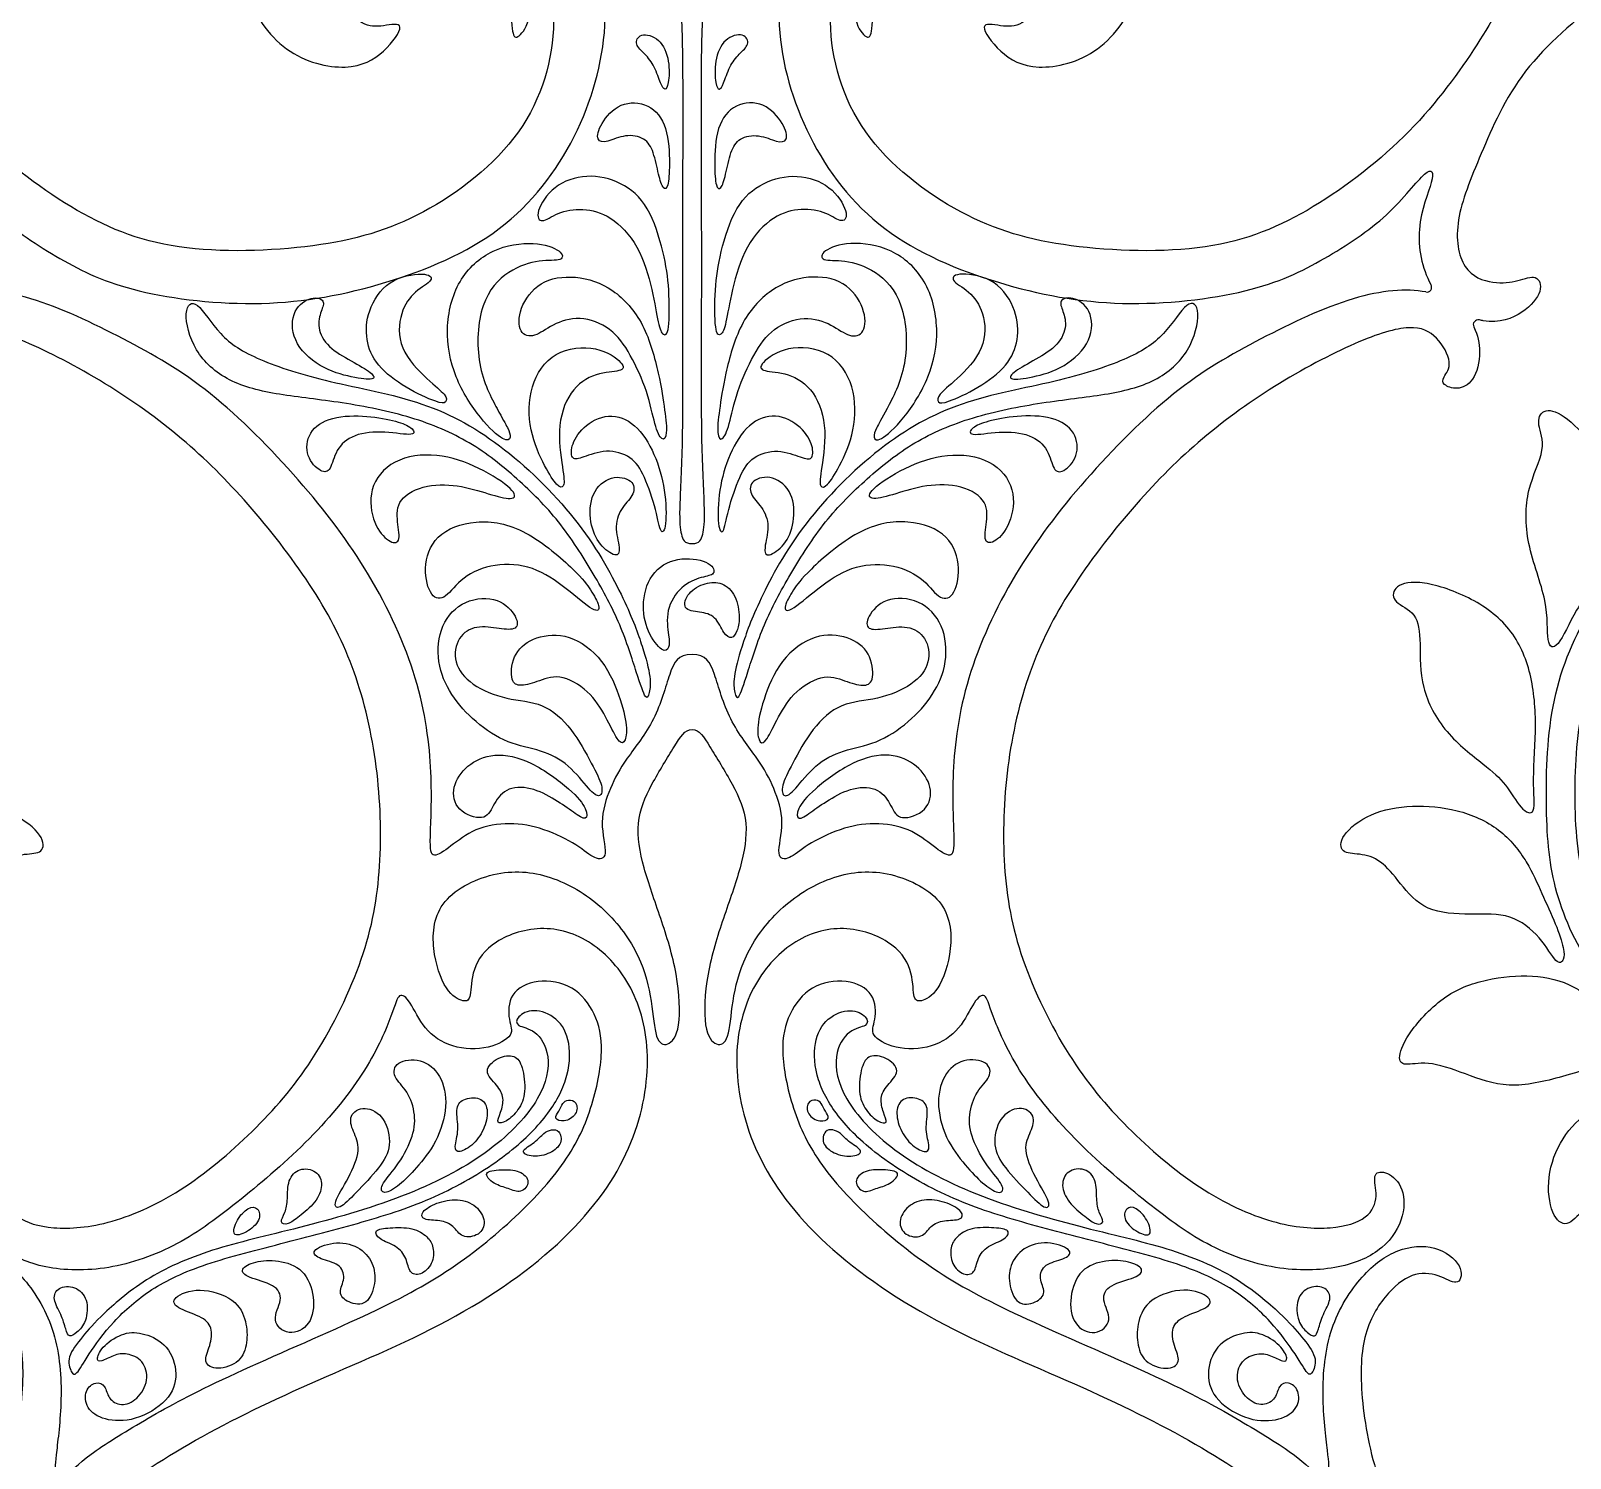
# Model space of a CAD drawing. Header units: millimetres. Extents: x 0 to 462, y -16 to 227.
# Drawn here: x 88.6 to 146.3, y 146.2 to 199.8 of the extents above; entities that cross this region are included whole.
import ezdxf

# ---------------------------------------------------------------- set-up
doc = ezdxf.new("R2010")
doc.units = ezdxf.units.MM
doc.header["$MEASUREMENT"] = 0
doc.layers.add('Layer 03', color=5, linetype='Continuous')

msp = doc.modelspace()

# ---------------------------------------------------------------- linework, layer by layer
at = {"layer": 'Layer 03'}
for centre, start, end in [((140.957, 190.147), 259.0032, 29.57259), ((142.895, 188.732), 77.15658, 206.28276)]:
    msp.add_arc(centre, 0.187, start, end, dxfattribs=at)
for points, knots in [([(85.638, 190.239), (85.989, 190.856), (86.274, 192.533), (85.442, 194.298), (85.672, 194.803), (87.136, 192.808), (89.637, 191.157), (92.201, 189.895), (97.303, 189.294), (101.884, 190.151), (106.439, 192.059), (109.211, 195.697), (110.423, 199.97), (109.73, 204.223), (107.389, 207.135), (104.3, 208.819), (100.589, 208.562), (97.392, 206.592), (96.407, 203.736), (96.378, 201.232), (98, 198.785), (100.561, 198.188), (101.87, 198.928), (102.705, 200.151), (101.766, 199.923), (101.002, 199.923), (100.177, 200.805), (100.433, 202.57), (101.656, 203.708), (103.677, 204.021), (105.64, 203.053), (106.55, 201.175), (106.607, 199.639), (106.778, 199.411), (107.319, 200.037), (107.376, 201.631), (106.579, 203.48), (105.156, 205.017), (102.88, 205.842), (100.66, 205.358), (99.238, 203.935), (99.01, 202.541), (98.783, 202.342), (98.47, 202.911), (98.783, 204.22), (99.693, 205.756), (101.799, 206.752), (104.701, 206.297), (107.466, 204.152), (108.567, 200.172), (107.339, 195.77), (103.236, 192.63), (99.458, 191.551), (93.791, 191.373), (90.075, 192.929), (86.238, 195.918), (83.733, 199.4), (82.351, 201.92), (81.732, 205.269), (81.832, 207.67), (82.833, 209.191), (83.851, 209.91), (84.872, 209.712), (85.494, 209.271), (85.694, 210.092), (84.627, 210.904), (83.167, 210.784), (81.846, 209.843), (80.531, 207.807), (80.291, 205.184), (80.584, 202.886), (80.633, 202.225), (80.291, 202.054), (79.484, 202.934), (77.308, 204.263), (74.795, 205.672), (69.449, 207.959), (66.194, 209.562), (63.541, 211.619), (61.392, 213.884), (60.406, 215.96), (59.967, 218.274), (60.288, 219.581), (61.102, 220.642), (62.533, 220.889), (63.594, 220.346), (63.594, 219.236), (63.322, 218.767), (64.26, 218.2), (65.74, 218.225), (66.785, 218.955), (67.287, 220.085), (67.711, 220.388), (67.877, 219.701), (68.768, 217.533), (70.968, 214.795), (73.703, 212.49), (75.954, 210.79), (78.629, 209.861), (81.082, 209.935), (82.724, 210.678), (83.503, 211.979), (83.386, 213.168), (82.68, 213.688), (82.197, 213.558), (82.476, 212.704), (82.123, 211.849), (80.804, 211.422), (78.552, 211.571), (75.733, 212.872), (72.945, 215.258), (70.801, 217.804), (68.891, 221.689), (68.41, 224.402), (68.376, 226.194), (68.39, 226.757)], [239.308651, 239.308651, 239.308651, 239.308651, 240.39201, 241.618082, 242.844154, 244.070226, 245.296298, 246.52237, 247.748442, 248.974514, 250.200586, 251.426658, 252.65273, 253.878802, 255.104874, 256.330946, 257.557018, 258.78309, 260.009162, 261.235234, 262.461306, 263.687378, 264.91345, 266.139522, 267.365594, 268.591666, 269.817738, 271.043809, 272.269881, 273.495953, 274.722025, 275.948097, 277.174169, 278.400241, 279.626313, 280.852385, 282.078457, 283.304529, 284.530601, 285.756673, 286.982745, 288.208817, 289.434889, 290.660961, 291.887033, 293.113105, 294.339177, 295.565249, 296.791321, 298.017393, 299.243465, 300.469537, 301.695609, 302.92168, 304.147752, 305.373824, 306.599896, 307.825968, 309.05204, 310.278112, 311.504184, 312.730256, 313.956328, 315.1824, 316.408472, 317.634544, 318.860616, 320.086688, 321.31276, 322.538832, 323.764904, 324.990976, 326.217048, 327.44312, 328.669192, 329.895264, 331.121336, 332.347408, 333.57348, 334.799551, 336.025623, 337.251695, 338.477767, 339.703839, 340.929911, 342.155983, 343.382055, 344.608127, 345.834199, 347.060271, 348.286343, 349.512415, 350.738487, 351.964559, 353.190631, 354.416703, 355.642775, 356.868847, 358.094919, 359.320991, 360.547063, 361.773135, 362.999207, 364.225279, 365.451351, 366.677422, 367.903494, 369.129566, 370.355638, 371.58171, 372.807782, 374.033854, 375.259926, 376.485998, 377.039269, 377.039269, 377.039269, 377.039269]), ([(158.368, 226.757), (158.381, 226.194), (158.347, 224.402), (157.866, 221.689), (155.956, 217.804), (153.812, 215.258), (151.024, 212.872), (148.205, 211.571), (145.954, 211.422), (144.634, 211.849), (144.281, 212.704), (144.56, 213.558), (144.077, 213.688), (143.371, 213.168), (143.254, 211.979), (144.033, 210.678), (145.676, 209.935), (148.128, 209.861), (150.803, 210.79), (153.054, 212.49), (155.789, 214.795), (157.989, 217.533), (158.881, 219.701), (159.046, 220.388), (159.47, 220.085), (159.972, 218.955), (161.017, 218.225), (162.497, 218.2), (163.435, 218.767), (163.164, 219.236), (163.164, 220.346), (164.224, 220.889), (165.655, 220.642), (166.469, 219.581), (166.79, 218.274), (166.351, 215.96), (165.365, 213.884), (163.216, 211.619), (160.563, 209.562), (157.308, 207.959), (151.962, 205.672), (149.449, 204.263), (147.273, 202.934), (146.466, 202.054), (146.124, 202.225), (146.173, 202.886), (146.466, 205.184), (146.226, 207.807), (144.911, 209.843), (143.591, 210.784), (142.13, 210.904), (141.063, 210.092), (141.263, 209.271), (141.885, 209.712), (142.906, 209.91), (143.924, 209.191), (144.925, 207.67), (145.025, 205.269), (144.406, 201.92), (143.024, 199.4), (140.519, 195.918), (136.682, 192.929), (132.966, 191.373), (127.299, 191.551), (123.522, 192.63), (119.418, 195.77), (118.19, 200.172), (119.291, 204.152), (122.056, 206.297), (124.959, 206.752), (127.064, 205.756), (127.975, 204.22), (128.288, 202.911), (127.975, 202.342), (127.747, 202.541), (127.519, 203.935), (126.097, 205.358), (123.877, 205.842), (121.601, 205.017), (120.178, 203.48), (119.382, 201.631), (119.439, 200.037), (119.979, 199.411), (120.15, 199.639), (120.207, 201.175), (121.117, 203.053), (123.081, 204.021), (125.101, 203.708), (126.324, 202.57), (126.58, 200.805), (125.755, 199.923), (124.991, 199.923), (124.052, 200.151), (124.887, 198.928), (126.196, 198.188), (128.757, 198.785), (130.379, 201.232), (130.35, 203.736), (129.365, 206.592), (126.168, 208.562), (122.457, 208.819), (119.368, 207.135), (117.027, 204.223), (116.334, 199.97), (117.546, 195.697), (120.318, 192.059), (124.873, 190.151), (129.454, 189.294), (134.556, 189.895), (137.121, 191.157), (139.622, 192.808), (141.085, 194.803), (141.315, 194.298), (140.483, 192.533), (140.769, 190.856), (141.119, 190.239)], [47.263535, 47.263535, 47.263535, 47.263535, 47.816807, 49.042878, 50.26895, 51.495022, 52.721094, 53.947166, 55.173238, 56.39931, 57.625382, 58.851454, 60.077526, 61.303598, 62.52967, 63.755742, 64.981814, 66.207886, 67.433958, 68.66003, 69.886102, 71.112174, 72.338246, 73.564318, 74.79039, 76.016462, 77.242534, 78.468606, 79.694678, 80.920749, 82.146821, 83.372893, 84.598965, 85.825037, 87.051109, 88.277181, 89.503253, 90.729325, 91.955397, 93.181469, 94.407541, 95.633613, 96.859685, 98.085757, 99.311829, 100.537901, 101.763973, 102.990045, 104.216117, 105.442189, 106.668261, 107.894333, 109.120405, 110.346477, 111.572549, 112.79862, 114.024692, 115.250764, 116.476836, 117.702908, 118.92898, 120.155052, 121.381124, 122.607196, 123.833268, 125.05934, 126.285412, 127.511484, 128.737556, 129.963628, 131.1897, 132.415772, 133.641844, 134.867916, 136.093988, 137.32006, 138.546132, 139.772204, 140.998276, 142.224348, 143.45042, 144.676491, 145.902563, 147.128635, 148.354707, 149.580779, 150.806851, 152.032923, 153.258995, 154.485067, 155.711139, 156.937211, 158.163283, 159.389355, 160.615427, 161.841499, 163.067571, 164.293643, 165.519715, 166.745787, 167.971859, 169.197931, 170.424003, 171.650075, 172.876147, 174.102219, 175.328291, 176.554362, 177.780434, 179.006506, 180.232578, 181.45865, 182.684722, 183.910794, 184.994153, 184.994153, 184.994153, 184.994153]), ([(168.059, 226.757), (168.057, 226.74), (168.001, 226.212), (168.201, 225.065), (168.893, 223.172), (169.562, 221.042), (169.661, 218.874), (169.144, 218.283), (168.676, 218.505), (168.577, 219.983), (168.183, 221.707), (166.866, 223.555), (164.897, 224.787), (162.786, 225.034), (160.436, 223.9), (160.247, 221.954), (160.82, 220.303), (161.535, 219.958), (161.786, 220.106), (161.762, 221.215), (162.526, 222.32), (164.504, 222.973), (166.475, 222.283), (167.978, 220.507), (168.598, 217.917), (167.975, 214.504), (165.592, 211.076), (161.037, 207.864), (155.567, 205.665), (150.975, 203.404), (147.61, 201.079), (144.369, 198.351), (142.939, 195.013), (141.936, 192.585), (142.247, 190.685), (143.496, 190.23), (144.422, 190.371), (145.105, 190.656), (145.362, 190.029), (144.65, 189.147), (143.658, 188.772), (142.986, 188.903), (142.936, 188.914)], [-232.995226, -232.995226, -232.995226, -232.995226, -232.953673, -231.727601, -230.501529, -229.275457, -228.049385, -226.823313, -225.597241, -224.371169, -223.145097, -221.919025, -220.692953, -219.466881, -218.240809, -217.014737, -215.788665, -214.562593, -213.336521, -212.110449, -210.884377, -209.658305, -208.432233, -207.206162, -205.98009, -204.754018, -203.527946, -202.301874, -201.075802, -199.84973, -198.623658, -197.397586, -196.171514, -194.945442, -193.71937, -192.493298, -191.267226, -190.041154, -188.815082, -187.58901, -186.362938, -186.264738, -186.264738, -186.264738, -186.264738]), ([(113.379, 176.355), (112.846, 176.355), (112.55, 175.784), (112.042, 173.858), (110.836, 172.377), (110.294, 171.369), (109.865, 170.068), (110.272, 168.668), (109.736, 168.625), (109.136, 169.183), (107.807, 169.847), (106.542, 170.068), (105.191, 169.847), (104.291, 169.118), (103.605, 168.647), (103.511, 169.185), (103.675, 171.762), (103.222, 175.4), (101.36, 179.436), (98.742, 182.896), (95.234, 186.428), (92.118, 188.202), (88.467, 189.948), (86.557, 190.104), (85.836, 189.964)], [212.151402, 212.151402, 212.151402, 212.151402, 213.377474, 214.603546, 215.829618, 217.05569, 218.281762, 219.507834, 220.733906, 221.959978, 223.18605, 224.412122, 225.638194, 226.864266, 228.090338, 229.31641, 230.542482, 231.768554, 232.994626, 234.220698, 235.44677, 236.672842, 237.898914, 239.080765, 239.080765, 239.080765, 239.080765]), ([(140.921, 189.964), (140.2, 190.104), (138.29, 189.948), (134.64, 188.202), (131.523, 186.428), (128.015, 182.896), (125.397, 179.436), (123.536, 175.4), (123.082, 171.762), (123.246, 169.185), (123.152, 168.647), (122.466, 169.118), (121.566, 169.847), (120.215, 170.068), (118.95, 169.847), (117.621, 169.183), (117.021, 168.625), (116.485, 168.668), (116.892, 170.068), (116.463, 171.369), (115.921, 172.377), (114.715, 173.858), (114.207, 175.784), (113.911, 176.355), (113.379, 176.355)], [185.22204, 185.22204, 185.22204, 185.22204, 186.403891, 187.629963, 188.856035, 190.082107, 191.308179, 192.534251, 193.760323, 194.986395, 196.212467, 197.438539, 198.664611, 199.890683, 201.116755, 202.342827, 203.568899, 204.794971, 206.021043, 207.247115, 208.473187, 209.699259, 210.925331, 212.151402, 212.151402, 212.151402, 212.151402]), ([(84.43, 133.55), (84.079, 134.167), (83.794, 135.843), (84.625, 137.609), (84.396, 138.113), (82.932, 136.118), (80.431, 134.468), (77.867, 133.206), (72.765, 132.605), (68.184, 133.461), (63.629, 135.37), (60.857, 139.007), (59.644, 143.28), (60.338, 147.534), (62.679, 150.445), (65.768, 152.129), (69.479, 151.873), (72.676, 149.903), (73.661, 147.047), (73.689, 144.543), (72.068, 142.096), (69.507, 141.498), (68.198, 142.238), (67.363, 143.462), (68.302, 143.234), (69.066, 143.234), (69.891, 144.116), (69.635, 145.88), (68.412, 147.018), (66.391, 147.331), (64.428, 146.364), (63.517, 144.486), (63.461, 142.95), (63.29, 142.722), (62.749, 143.348), (62.692, 144.941), (63.489, 146.791), (64.912, 148.327), (67.188, 149.153), (69.407, 148.669), (70.83, 147.246), (71.058, 145.852), (71.285, 145.653), (71.598, 146.222), (71.285, 147.531), (70.375, 149.067), (68.269, 150.063), (65.367, 149.608), (62.601, 147.462), (61.501, 143.483), (62.728, 139.08), (66.832, 135.941), (70.61, 134.862), (76.277, 134.683), (79.993, 136.24), (83.83, 139.229), (86.335, 142.711), (87.716, 145.231), (88.336, 148.579), (88.235, 150.981), (87.235, 152.501), (86.217, 153.221), (85.195, 153.023), (84.574, 152.582), (84.374, 153.402), (85.441, 154.215), (86.901, 154.095), (88.222, 153.154), (89.536, 151.118), (89.777, 148.495), (89.484, 146.196), (89.435, 145.536), (89.777, 145.365), (90.584, 146.245), (92.759, 147.574), (95.273, 148.983), (100.619, 151.27), (103.874, 152.872), (106.527, 154.93), (108.675, 157.195), (109.662, 159.271), (110.101, 161.585), (109.78, 162.892), (108.966, 163.953), (107.535, 164.2), (106.474, 163.657), (106.474, 162.547), (106.746, 162.078), (105.808, 161.511), (104.328, 161.535), (103.283, 162.266), (102.781, 163.396), (102.357, 163.699), (102.191, 163.012), (101.3, 160.844), (99.1, 158.106), (96.365, 155.801), (94.114, 154.101), (91.439, 153.172), (88.986, 153.246), (87.344, 153.989), (86.565, 155.29), (86.682, 156.479), (87.388, 156.999), (87.871, 156.869), (87.592, 156.014), (87.945, 155.16), (89.264, 154.732), (91.515, 154.882), (94.335, 156.183), (97.123, 158.568), (99.267, 161.115), (101.177, 165), (101.765, 168.32), (101.64, 172.168), (100.802, 175.797), (99.294, 178.756), (96.851, 181.94), (94.462, 184.358), (91.585, 186.477), (88.292, 188.207), (86.29, 188.798), (85.384, 188.334), (84.779, 187.243), (85.214, 186.742), (85.214, 186.481), (84.671, 186.264), (84.016, 186.547), (83.734, 187.605), (83.878, 188.341), (84.03, 188.65)], [24.746345, 24.746345, 24.746345, 24.746345, 25.829704, 27.055776, 28.281848, 29.50792, 30.733992, 31.960064, 33.186136, 34.412208, 35.63828, 36.864352, 38.090424, 39.316496, 40.542568, 41.76864, 42.994711, 44.220783, 45.446855, 46.672927, 47.898999, 49.125071, 50.351143, 51.577215, 52.803287, 54.029359, 55.255431, 56.481503, 57.707575, 58.933647, 60.159719, 61.385791, 62.611863, 63.837935, 65.064007, 66.290079, 67.516151, 68.742223, 69.968295, 71.194367, 72.420439, 73.646511, 74.872583, 76.098654, 77.324726, 78.550798, 79.77687, 81.002942, 82.229014, 83.455086, 84.681158, 85.90723, 87.133302, 88.359374, 89.585446, 90.811518, 92.03759, 93.263662, 94.489734, 95.715806, 96.941878, 98.16795, 99.394022, 100.620094, 101.846166, 103.072238, 104.29831, 105.524382, 106.750454, 107.976526, 109.202597, 110.428669, 111.654741, 112.880813, 114.106885, 115.332957, 116.559029, 117.785101, 119.011173, 120.237245, 121.463317, 122.689389, 123.915461, 125.141533, 126.367605, 127.593677, 128.819749, 130.045821, 131.271893, 132.497965, 133.724037, 134.950109, 136.176181, 137.402253, 138.628325, 139.854397, 141.080469, 142.306541, 143.532612, 144.758684, 145.984756, 147.210828, 148.4369, 149.662972, 150.889044, 152.115116, 153.341188, 154.56726, 155.793332, 157.019404, 158.245476, 159.471548, 160.69762, 161.923692, 163.149764, 164.375836, 165.601908, 166.82798, 168.054052, 169.280124, 170.506196, 171.732268, 172.95834, 174.184412, 175.410484, 176.636555, 177.862627, 179.088699, 180.314771, 181.217562, 181.217562, 181.217562, 181.217562]), ([(142.727, 188.65), (142.88, 188.341), (143.023, 187.605), (142.741, 186.547), (142.087, 186.264), (141.543, 186.481), (141.543, 186.742), (141.978, 187.243), (141.373, 188.334), (140.467, 188.798), (138.465, 188.207), (135.173, 186.477), (132.296, 184.358), (129.906, 181.94), (127.463, 178.756), (125.955, 175.797), (125.117, 172.168), (124.992, 168.32), (125.58, 165), (127.49, 161.115), (129.634, 158.568), (132.422, 156.183), (135.242, 154.882), (137.493, 154.732), (138.812, 155.16), (139.165, 156.014), (138.886, 156.869), (139.369, 156.999), (140.075, 156.479), (140.192, 155.29), (139.413, 153.989), (137.771, 153.246), (135.318, 153.172), (132.643, 154.101), (130.392, 155.801), (127.658, 158.106), (125.457, 160.844), (124.566, 163.012), (124.4, 163.699), (123.976, 163.396), (123.475, 162.266), (122.429, 161.535), (120.949, 161.511), (120.012, 162.078), (120.283, 162.547), (120.283, 163.657), (119.222, 164.2), (117.791, 163.953), (116.977, 162.892), (116.657, 161.585), (117.096, 159.271), (118.082, 157.195), (120.23, 154.93), (122.883, 152.872), (126.139, 151.27), (131.484, 148.983), (133.998, 147.574), (136.173, 146.245), (136.98, 145.365), (137.323, 145.536), (137.274, 146.196), (136.98, 148.495), (137.221, 151.118), (138.535, 153.154), (139.856, 154.095), (141.317, 154.215), (142.383, 153.402), (142.183, 152.582), (141.562, 153.023), (140.54, 153.221), (139.522, 152.501), (138.522, 150.981), (138.422, 148.579), (139.041, 145.231), (140.423, 142.711), (142.927, 139.229), (146.764, 136.24), (150.481, 134.683), (156.147, 134.862), (159.925, 135.941), (164.029, 139.08), (165.256, 143.483), (164.156, 147.462), (161.39, 149.608), (158.488, 150.063), (156.382, 149.067), (155.472, 147.531), (155.159, 146.222), (155.472, 145.653), (155.699, 145.852), (155.927, 147.246), (157.35, 148.669), (159.569, 149.153), (161.845, 148.327), (163.268, 146.791), (164.065, 144.941), (164.008, 143.348), (163.467, 142.722), (163.297, 142.95), (163.24, 144.486), (162.329, 146.364), (160.366, 147.331), (158.346, 147.018), (157.122, 145.88), (156.866, 144.116), (157.691, 143.234), (158.456, 143.234), (159.394, 143.462), (158.559, 142.238), (157.25, 141.498), (154.69, 142.096), (153.068, 144.543), (153.096, 147.047), (154.081, 149.903), (157.278, 151.873), (160.989, 152.129), (164.079, 150.445), (166.419, 147.534), (167.113, 143.28), (165.9, 139.007), (163.128, 135.37), (158.573, 133.461), (153.993, 132.605), (148.89, 133.206), (146.326, 134.468), (143.825, 136.118), (142.361, 138.113), (142.132, 137.609), (142.964, 135.843), (142.678, 134.167), (142.328, 133.55)], [-186.03937, -186.03937, -186.03937, -186.03937, -185.136579, -183.910507, -182.684435, -181.458363, -180.232291, -179.00622, -177.780148, -176.554076, -175.328004, -174.101932, -172.87586, -171.649788, -170.423716, -169.197644, -167.971572, -166.7455, -165.519428, -164.293356, -163.067284, -161.841212, -160.61514, -159.389068, -158.162996, -156.936924, -155.710852, -154.48478, -153.258708, -152.032636, -150.806564, -149.580492, -148.35442, -147.128348, -145.902277, -144.676205, -143.450133, -142.224061, -140.997989, -139.771917, -138.545845, -137.319773, -136.093701, -134.867629, -133.641557, -132.415485, -131.189413, -129.963341, -128.737269, -127.511197, -126.285125, -125.059053, -123.832981, -122.606909, -121.380837, -120.154765, -118.928693, -117.702621, -116.476549, -115.250477, -114.024405, -112.798334, -111.572262, -110.34619, -109.120118, -107.894046, -106.667974, -105.441902, -104.21583, -102.989758, -101.763686, -100.537614, -99.311542, -98.08547, -96.859398, -95.633326, -94.407254, -93.181182, -91.95511, -90.729038, -89.502966, -88.276894, -87.050822, -85.82475, -84.598678, -83.372606, -82.146534, -80.920462, -79.694391, -78.468319, -77.242247, -76.016175, -74.790103, -73.564031, -72.337959, -71.111887, -69.885815, -68.659743, -67.433671, -66.207599, -64.981527, -63.755455, -62.529383, -61.303311, -60.077239, -58.851167, -57.625095, -56.399023, -55.172951, -53.946879, -52.720807, -51.494735, -50.268663, -49.042591, -47.816519, -46.590447, -45.364376, -44.138304, -42.912232, -41.68616, -40.460088, -39.234016, -38.007944, -36.781872, -35.5558, -34.329728, -33.103656, -31.877584, -30.651512, -29.568153, -29.568153, -29.568153, -29.568153]), ([(86.247, 132.225), (86.297, 132.213), (86.968, 132.082), (87.961, 132.458), (88.672, 133.34), (88.416, 133.966), (87.733, 133.682), (86.807, 133.541), (85.558, 133.996), (85.247, 135.895), (86.249, 138.323), (87.68, 141.662), (90.92, 144.39), (94.286, 146.714), (98.878, 148.976), (104.348, 151.175), (108.903, 154.386), (111.286, 157.815), (111.909, 161.228), (111.289, 163.818), (109.786, 165.594), (107.815, 166.284), (105.836, 165.63), (105.073, 164.525), (105.097, 163.417), (104.846, 163.269), (104.131, 163.614), (103.557, 165.265), (103.747, 167.211), (106.097, 168.345), (108.208, 168.098), (110.177, 166.866), (111.494, 165.018), (111.888, 163.294), (111.986, 161.816), (112.454, 161.594), (112.972, 162.185), (112.873, 164.353), (112.204, 166.483), (111.512, 168.376), (111.217, 170.068), (111.807, 171.448), (112.793, 173.006), (113.102, 173.533), (113.379, 173.533)], [652.295804, 652.295804, 652.295804, 652.295804, 652.394004, 653.620076, 654.846148, 656.07222, 657.298292, 658.524364, 659.750436, 660.976508, 662.202579, 663.428651, 664.654723, 665.880795, 667.106867, 668.332939, 669.559011, 670.785083, 672.011155, 673.237227, 674.463299, 675.689371, 676.915443, 678.141515, 679.367587, 680.593659, 681.819731, 683.045803, 684.271875, 685.497947, 686.724019, 687.950091, 689.176163, 690.402235, 691.628307, 692.854379, 694.080451, 695.306523, 696.532595, 697.758667, 698.984739, 700.210811, 701.436883, 702.662954, 702.662954, 702.662954, 702.662954]), ([(113.379, 173.533), (113.655, 173.533), (113.964, 173.006), (114.95, 171.448), (115.54, 170.068), (115.245, 168.376), (114.553, 166.483), (113.884, 164.353), (113.786, 162.185), (114.303, 161.594), (114.771, 161.816), (114.869, 163.294), (115.264, 165.018), (116.58, 166.866), (118.549, 168.098), (120.66, 168.345), (123.01, 167.211), (123.2, 165.265), (122.626, 163.614), (121.912, 163.269), (121.66, 163.417), (121.685, 164.525), (120.921, 165.63), (118.942, 166.284), (116.971, 165.594), (115.468, 163.818), (114.849, 161.228), (115.471, 157.815), (117.855, 154.386), (122.41, 151.175), (127.879, 148.976), (132.471, 146.714), (135.837, 144.39), (139.077, 141.662), (140.508, 138.323), (141.51, 135.895), (141.199, 133.996), (139.95, 133.541), (139.024, 133.682), (138.341, 133.966), (138.085, 133.34), (138.796, 132.458), (139.789, 132.082), (140.46, 132.213), (140.51, 132.225)], [702.662954, 702.662954, 702.662954, 702.662954, 703.889026, 705.115098, 706.34117, 707.567242, 708.793314, 710.019386, 711.245458, 712.47153, 713.697602, 714.923674, 716.149746, 717.375818, 718.60189, 719.827961, 721.054033, 722.280105, 723.506177, 724.732249, 725.958321, 727.184393, 728.410465, 729.636537, 730.862609, 732.088681, 733.314753, 734.540825, 735.766897, 736.992969, 738.219041, 739.445113, 740.671185, 741.897257, 743.123329, 744.349401, 745.575473, 746.801545, 748.027617, 749.253689, 750.479761, 751.705833, 752.931905, 753.030105, 753.030105, 753.030105, 753.030105])]:
    msp.add_open_spline(points, degree=3, knots=knots, dxfattribs=at)
for points in [[(113.379, 202.213), (113.027, 202.213), (112.716, 202.109), (112.675, 201.736), (112.986, 201.051), (113.042, 198.008), (113.011, 192.297), (113.024, 187.371), (113.027, 184.009), (112.878, 181.567), (112.954, 180.822), (113.092, 180.514), (113.379, 180.514)], [(113.379, 180.514), (113.665, 180.514), (113.803, 180.822), (113.879, 181.567), (113.73, 184.009), (113.733, 187.371), (113.746, 192.297), (113.715, 198.008), (113.771, 201.051), (114.082, 201.736), (114.041, 202.109), (113.73, 202.213), (113.379, 202.213)], [(112.485, 197.835), (112.518, 198.023), (112.558, 198.641), (112.183, 199.529), (111.394, 199.706), (111.197, 199.253), (111.611, 198.917), (111.986, 198.444), (112.203, 197.733), (112.361, 197.516), (112.453, 197.648), (112.485, 197.835)], [(114.272, 197.835), (114.239, 198.023), (114.199, 198.641), (114.574, 199.529), (115.363, 199.706), (115.561, 199.253), (115.146, 198.917), (114.771, 198.444), (114.554, 197.733), (114.397, 197.516), (114.305, 197.648), (114.272, 197.835)], [(152.027, 161.401), (150.924, 162.103), (148.618, 163.959), (146.735, 167.255), (146.437, 170.833), (146.632, 174.443), (147.947, 177.975), (150.955, 180.526), (154.771, 182.387), (159.618, 183.412), (164.941, 185.651), (167.872, 188.971), (168.719, 192.833), (167.313, 196.261), (164.358, 198.442), (161.839, 198.68), (159.898, 197.556), (159.388, 195.446), (160.341, 193.777), (160.885, 194.016), (161.328, 195.684), (162.826, 196.978), (165.345, 196.399), (167.15, 194.833), (167.636, 192.143), (166.861, 189.538), (165.034, 187.232), (162.462, 185.548), (159.25, 184.217), (154.376, 183.219), (149.452, 180.757), (147.036, 178.323), (145.522, 174.727), (145.4, 170.602), (145.605, 167.608), (146.974, 164.521), (149.51, 161.703), (153.033, 159.448), (156.77, 158.358), (160.716, 158.274), (164.004, 158.309), (166.11, 157.501), (167.322, 155.712), (167.957, 155.423), (168.159, 156.029), (167.322, 157.934), (164.869, 159.145), (162.215, 159.376), (159.064, 159.064), (155.233, 159.751), (153.129, 160.7), (152.027, 161.401)], [(112.527, 194.796), (112.527, 195.186), (112.488, 196.213), (111.786, 197.071), (110.655, 197.129), (109.895, 196.252), (109.759, 195.609), (110.168, 195.57), (110.87, 195.901), (111.63, 195.765), (111.942, 195.258), (112.119, 194.328), (112.296, 193.782), (112.488, 193.871), (112.527, 194.405), (112.527, 194.796)], [(114.23, 194.796), (114.23, 195.186), (114.269, 196.213), (114.971, 197.071), (116.102, 197.129), (116.862, 196.252), (116.998, 195.609), (116.589, 195.57), (115.887, 195.901), (115.127, 195.765), (114.815, 195.258), (114.638, 194.328), (114.462, 193.782), (114.269, 193.871), (114.23, 194.405), (114.23, 194.796)], [(111.862, 190.061), (111.744, 190.572), (111.397, 191.751), (110.316, 192.869), (109.273, 193.13), (108.286, 192.962), (107.709, 192.496), (107.467, 192.906), (108.137, 193.986), (109.422, 194.433), (110.745, 194.117), (111.769, 193.26), (112.346, 191.379), (112.533, 190.112), (112.533, 188.38), (112.291, 188.3), (112.106, 188.689), (111.981, 189.551), (111.862, 190.061)], [(114.895, 190.061), (115.013, 190.572), (115.361, 191.751), (116.441, 192.869), (117.484, 193.13), (118.471, 192.962), (119.048, 192.496), (119.29, 192.906), (118.62, 193.986), (117.335, 194.433), (116.012, 194.117), (114.988, 193.26), (114.411, 191.379), (114.224, 190.112), (114.224, 188.38), (114.466, 188.3), (114.651, 188.689), (114.777, 189.551), (114.895, 190.061)], [(106.056, 185.586), (105.849, 185.971), (105.23, 187.149), (105.375, 189.67), (106.478, 190.827), (107.697, 191.192), (108.563, 191.105), (108.534, 191.509), (107.524, 191.884), (105.85, 191.653), (104.522, 190.47), (104.061, 188.565), (104.407, 186.747), (105.446, 185.13), (106.387, 184.282), (106.602, 184.497), (106.477, 184.839), (106.264, 185.201), (106.056, 185.586)], [(120.701, 185.586), (120.909, 185.971), (121.527, 187.149), (121.382, 189.67), (120.279, 190.827), (119.06, 191.192), (118.194, 191.105), (118.223, 191.509), (119.233, 191.884), (120.907, 191.653), (122.235, 190.47), (122.697, 188.565), (122.35, 186.747), (121.311, 185.13), (120.371, 184.282), (120.155, 184.497), (120.281, 184.839), (120.493, 185.201), (120.701, 185.586)], [(103.425, 186.714), (103.112, 187.004), (102.3, 187.833), (102.401, 189.255), (102.96, 190.016), (103.746, 190.422), (103.417, 190.727), (101.919, 190.473), (101.158, 189.229), (101.107, 188.163), (101.488, 187.199), (102.63, 186.336), (103.873, 185.777), (104.175, 185.786), (104.175, 186.09), (103.737, 186.423), (103.425, 186.714)], [(112.107, 186.918), (111.982, 187.481), (111.622, 188.824), (110.447, 190.148), (108.992, 190.633), (107.612, 190.41), (106.847, 189.328), (106.865, 188.376), (107.462, 188.227), (108.097, 188.749), (109.141, 189.104), (110.372, 188.638), (111.062, 187.668), (111.734, 186.194), (111.976, 184.907), (112.256, 184.31), (112.461, 184.59), (112.368, 185.448), (112.231, 186.356), (112.107, 186.918)], [(114.65, 186.918), (114.775, 187.481), (115.135, 188.824), (116.31, 190.148), (117.765, 190.633), (119.146, 190.41), (119.91, 189.328), (119.892, 188.376), (119.295, 188.227), (118.661, 188.749), (117.616, 189.104), (116.385, 188.638), (115.695, 187.668), (115.023, 186.194), (114.781, 184.907), (114.501, 184.31), (114.296, 184.59), (114.389, 185.448), (114.526, 186.356), (114.65, 186.918)], [(123.333, 186.714), (123.645, 187.004), (124.457, 187.833), (124.356, 189.255), (123.798, 190.016), (123.011, 190.422), (123.341, 190.727), (124.838, 190.473), (125.6, 189.229), (125.65, 188.163), (125.27, 187.199), (124.127, 186.336), (122.884, 185.777), (122.582, 185.786), (122.582, 186.09), (123.02, 186.423), (123.333, 186.714)], [(110.782, 178.465), (110.412, 179.246), (109.329, 181.267), (106.332, 184.264), (103.372, 185.925), (99.613, 186.566), (96.956, 187.427), (95.602, 188.298), (94.747, 189.775), (94.241, 189.347), (94.63, 187.715), (95.913, 186.549), (97.817, 186.083), (100.188, 185.849), (102.909, 185.305), (105.085, 184.372), (106.834, 182.973), (108.408, 181.411), (109.718, 179.352), (110.729, 177.48), (111.328, 175.534), (111.665, 174.561), (111.777, 174.898), (111.852, 175.422), (111.552, 176.582), (111.153, 177.684), (110.782, 178.465)], [(100.579, 187.378), (100.292, 187.539), (99.682, 187.877), (99.276, 188.639), (99.454, 189.274), (99.631, 189.655), (99.124, 189.832), (98.362, 189.35), (98.311, 188.131), (99.378, 187.09), (100.655, 186.737), (101.51, 186.633), (101.409, 186.913), (100.867, 187.217), (100.579, 187.378)], [(115.975, 178.465), (116.345, 179.246), (117.429, 181.267), (120.425, 184.264), (123.386, 185.925), (127.144, 186.566), (129.801, 187.427), (131.156, 188.298), (132.011, 189.775), (132.516, 189.347), (132.127, 187.715), (130.845, 186.549), (128.94, 186.083), (126.569, 185.849), (123.849, 185.305), (121.672, 184.372), (119.923, 182.973), (118.349, 181.411), (117.039, 179.352), (116.028, 177.48), (115.429, 175.534), (115.093, 174.561), (114.98, 174.898), (114.905, 175.422), (115.205, 176.582), (115.604, 177.684), (115.975, 178.465)], [(126.178, 187.378), (126.466, 187.539), (127.075, 187.877), (127.481, 188.639), (127.303, 189.274), (127.126, 189.655), (127.633, 189.832), (128.395, 189.35), (128.446, 188.131), (127.38, 187.09), (126.102, 186.737), (125.247, 186.633), (125.348, 186.913), (125.89, 187.217), (126.178, 187.378)], [(108.532, 183.256), (108.479, 183.62), (108.27, 184.794), (108.741, 186.304), (109.779, 186.964), (110.786, 186.964), (110.88, 187.248), (109.874, 187.971), (108.144, 187.814), (107.232, 186.461), (107.232, 184.731), (107.87, 183.34), (108.328, 182.626), (108.584, 182.607), (108.584, 182.891), (108.532, 183.256)], [(118.225, 183.256), (118.278, 183.62), (118.488, 184.794), (118.016, 186.304), (116.978, 186.964), (115.971, 186.964), (115.877, 187.248), (116.883, 187.971), (118.613, 187.814), (119.525, 186.461), (119.525, 184.731), (118.887, 183.34), (118.429, 182.626), (118.173, 182.607), (118.173, 182.891), (118.225, 183.256)], [(147.881, 182.597), (147.742, 183.144), (147.25, 184.251), (146.05, 185.451), (145.282, 185.605), (145.066, 185.02), (145.497, 184.128), (144.666, 182.591), (144.636, 180.561), (145.571, 178.26), (145.422, 176.69), (145.846, 176.466), (146.541, 178.061), (147.513, 179.382), (148.086, 180.969), (148.021, 182.05), (147.881, 182.597)], [(101.167, 185.294), (100.744, 185.327), (99.796, 185.31), (98.933, 184.727), (98.857, 183.762), (99.466, 183.152), (99.821, 183.229), (99.974, 184.041), (100.634, 184.65), (101.852, 184.752), (103.046, 184.523), (102.893, 184.879), (102.335, 185.107), (101.59, 185.26), (101.167, 185.294)], [(112.333, 182.518), (112.263, 182.987), (112.007, 183.897), (111.272, 185.07), (110.239, 185.455), (109.224, 184.912), (108.804, 184.142), (108.857, 183.635), (109.224, 183.722), (110.152, 184.09), (111.132, 183.81), (111.587, 183.11), (112.059, 181.71), (112.199, 180.8), (112.427, 181.08), (112.403, 182.048), (112.333, 182.518)], [(114.424, 182.518), (114.494, 182.987), (114.75, 183.897), (115.485, 185.07), (116.518, 185.455), (117.533, 184.912), (117.953, 184.142), (117.901, 183.635), (117.533, 183.722), (116.605, 184.09), (115.625, 183.81), (115.17, 183.11), (114.698, 181.71), (114.558, 180.8), (114.33, 181.08), (114.354, 182.048), (114.424, 182.518)], [(125.59, 185.294), (126.013, 185.327), (126.961, 185.31), (127.824, 184.727), (127.901, 183.762), (127.291, 183.152), (126.936, 183.229), (126.783, 184.041), (126.123, 184.65), (124.905, 184.752), (123.711, 184.523), (123.864, 184.879), (124.422, 185.107), (125.167, 185.26), (125.59, 185.294)], [(104.722, 182.654), (104.305, 182.731), (103.402, 182.782), (102.278, 182.194), (102.304, 181.326), (102.457, 180.509), (101.997, 180.534), (101.41, 181.198), (101.18, 182.578), (102.1, 183.727), (103.811, 183.957), (105.42, 183.395), (106.774, 182.501), (106.748, 182.118), (105.906, 182.322), (105.139, 182.578), (104.722, 182.654)], [(122.035, 182.654), (122.452, 182.731), (123.355, 182.782), (124.479, 182.194), (124.453, 181.326), (124.3, 180.509), (124.76, 180.534), (125.347, 181.198), (125.577, 182.578), (124.658, 183.727), (122.946, 183.957), (121.337, 183.395), (119.983, 182.501), (120.009, 182.118), (120.852, 182.322), (121.618, 182.578), (122.035, 182.654)], [(110.641, 180.376), (110.618, 180.581), (110.43, 181.189), (110.746, 181.92), (111.244, 182.368), (111.194, 182.916), (110.347, 183.116), (109.55, 182.451), (109.517, 181.272), (109.882, 180.442), (110.563, 179.961), (110.663, 180.171), (110.641, 180.376)], [(116.117, 180.376), (116.139, 180.581), (116.327, 181.189), (116.011, 181.92), (115.513, 182.368), (115.563, 182.916), (116.41, 183.116), (117.207, 182.451), (117.24, 181.272), (116.875, 180.442), (116.194, 179.961), (116.094, 180.171), (116.117, 180.376)], [(108.896, 179.561), (108.487, 179.955), (107.115, 181.155), (105.222, 181.482), (103.655, 180.874), (103.257, 179.565), (103.561, 178.443), (104.123, 178.396), (104.707, 179.284), (105.946, 179.799), (107.419, 179.705), (108.682, 178.84), (109.781, 177.858), (109.968, 178.115), (109.57, 178.793), (109.305, 179.167), (108.896, 179.561)], [(117.861, 179.561), (118.27, 179.955), (119.642, 181.155), (121.536, 181.482), (123.102, 180.874), (123.5, 179.565), (123.196, 178.443), (122.635, 178.396), (122.05, 179.284), (120.811, 179.799), (119.338, 179.705), (118.075, 178.84), (116.976, 177.858), (116.789, 178.115), (117.187, 178.793), (117.452, 179.167), (117.861, 179.561)], [(112.498, 177.089), (112.467, 177.325), (112.357, 178.012), (112.954, 178.959), (113.778, 179.288), (114.272, 179.329), (114.169, 179.803), (112.975, 180.07), (111.863, 179.556), (111.451, 178.32), (111.678, 177.168), (112.295, 176.385), (112.542, 176.591), (112.529, 176.852), (112.498, 177.089)], [(115.059, 177.237), (115.111, 177.365), (115.189, 177.677), (115.046, 178.602), (114.512, 179.084), (113.887, 179.071), (113.196, 178.693), (112.988, 178.016), (113.678, 177.951), (114.277, 177.821), (114.564, 177.091), (114.877, 176.909), (115.007, 177.109), (115.059, 177.237)], [(143.064, 172.247), (142.675, 172.557), (141.61, 173.372), (140.687, 175.119), (140.737, 176.841), (140.612, 177.964), (139.664, 178.288), (139.664, 178.878), (140.512, 179.202), (142.459, 178.628), (144.117, 177.48), (144.908, 175.783), (145.108, 173.762), (144.908, 171.541), (145.088, 170.246), (144.493, 170.494), (143.947, 171.512), (143.454, 171.937), (143.064, 172.247)], [(109.593, 172.277), (109.396, 172.648), (108.878, 173.612), (107.807, 174.576), (106.414, 174.63), (105.048, 175.192), (104.379, 176.049), (104.566, 177.04), (105.263, 177.469), (106.173, 177.308), (106.843, 177.255), (106.843, 177.737), (106.173, 178.513), (104.807, 178.46), (103.897, 177.496), (103.763, 176.049), (104.298, 174.817), (105.209, 173.799), (106.468, 172.969), (107.727, 172.782), (108.771, 172.246), (109.548, 171.201), (109.95, 170.934), (110.057, 171.389), (109.789, 171.907), (109.593, 172.277)], [(117.164, 172.277), (117.361, 172.648), (117.879, 173.612), (118.95, 174.576), (120.343, 174.63), (121.709, 175.192), (122.378, 176.049), (122.191, 177.04), (121.495, 177.469), (120.584, 177.308), (119.914, 177.255), (119.914, 177.737), (120.584, 178.513), (121.95, 178.46), (122.861, 177.496), (122.994, 176.049), (122.459, 174.817), (121.548, 173.799), (120.289, 172.969), (119.03, 172.782), (117.986, 172.246), (117.209, 171.201), (116.807, 170.934), (116.7, 171.389), (116.968, 171.907), (117.164, 172.277)], [(110.677, 174.658), (110.531, 175.108), (110.093, 176.21), (108.744, 177.171), (107.479, 177.053), (106.653, 176.446), (106.535, 175.366), (106.855, 175.13), (107.529, 175.299), (108.356, 175.67), (109.536, 175.012), (110.16, 174.001), (110.599, 173.056), (110.835, 172.972), (110.97, 173.511), (110.823, 174.209), (110.677, 174.658)], [(116.08, 174.658), (116.226, 175.108), (116.664, 176.21), (118.014, 177.171), (119.278, 177.053), (120.105, 176.446), (120.223, 175.366), (119.902, 175.13), (119.228, 175.299), (118.401, 175.67), (117.221, 175.012), (116.597, 174.001), (116.159, 173.056), (115.922, 172.972), (115.788, 173.511), (115.934, 174.209), (116.08, 174.658)], [(108.736, 171.312), (108.378, 171.624), (107.323, 172.404), (105.911, 172.696), (104.888, 172.209), (104.328, 171.381), (104.499, 170.456), (105.619, 170.068), (105.887, 170.651), (106.325, 171.357), (107.323, 171.405), (108.273, 170.894), (108.955, 170.407), (109.442, 170.068), (109.466, 170.529), (109.093, 171), (108.736, 171.312)], [(118.022, 171.312), (118.379, 171.624), (119.434, 172.404), (120.846, 172.696), (121.869, 172.209), (122.429, 171.381), (122.258, 170.456), (121.138, 170.068), (120.87, 170.651), (120.432, 171.357), (119.434, 171.405), (118.484, 170.894), (117.803, 170.407), (117.316, 170.068), (117.291, 170.529), (117.665, 171), (118.022, 171.312)], [(80.971, 166.243), (81.115, 166.6), (81.495, 167.391), (81.964, 168.529), (83.003, 169.864), (84.64, 170.582), (86.356, 170.72), (87.95, 170.439), (89.08, 169.529), (89.031, 168.866), (88.343, 168.89), (87.507, 168.669), (86.819, 167.784), (85.885, 166.654), (84.116, 166.58), (82.617, 166.654), (81.486, 165.744), (80.896, 164.639), (80.626, 164.884), (80.626, 165.253), (80.826, 165.887), (80.971, 166.243)], [(145.787, 166.243), (145.642, 166.6), (145.263, 167.391), (144.793, 168.529), (143.754, 169.864), (142.117, 170.582), (140.401, 170.72), (138.807, 170.439), (137.677, 169.529), (137.726, 168.866), (138.414, 168.89), (139.25, 168.669), (139.938, 167.784), (140.872, 166.654), (142.641, 166.58), (144.141, 166.654), (145.271, 165.744), (145.861, 164.639), (146.131, 164.884), (146.131, 165.253), (145.931, 165.887), (145.787, 166.243)], [(148.966, 161.781), (148.623, 162.093), (147.927, 162.789), (146.51, 164.007), (144.969, 164.354), (143.179, 164.205), (141.546, 163.589), (140.122, 161.991), (139.847, 161.091), (140.147, 160.892), (141.071, 161.116), (142.595, 160.517), (144.193, 159.992), (146.391, 160.592), (148.073, 161.118), (149.297, 160.644), (149.863, 160.417), (149.988, 160.917), (149.31, 161.469), (148.966, 161.781)], [(91.331, 151.63), (91.735, 152.011), (92.903, 153.022), (95.431, 154.098), (98.735, 154.811), (102.879, 156.022), (105.967, 157.695), (107.833, 159.73), (108.104, 161.358), (107.494, 162.308), (106.748, 162.376), (106.781, 162.749), (107.392, 163.088), (108.342, 162.749), (108.85, 161.833), (108.749, 160.375), (107.935, 158.95), (106.442, 157.492), (103.898, 155.965), (101.253, 155.083), (98.153, 154.281), (94.943, 153.47), (93.017, 152.558), (91.598, 151.308), (90.652, 149.99), (90.247, 149.247), (90.078, 149.348), (89.875, 149.956), (90.483, 150.734), (90.928, 151.248), (91.331, 151.63)], [(135.426, 151.63), (135.023, 152.011), (133.854, 153.022), (131.326, 154.098), (128.022, 154.811), (123.878, 156.022), (120.79, 157.695), (118.924, 159.73), (118.653, 161.358), (119.263, 162.308), (120.01, 162.376), (119.976, 162.749), (119.365, 163.088), (118.415, 162.749), (117.907, 161.833), (118.008, 160.375), (118.823, 158.95), (120.315, 157.492), (122.859, 155.965), (125.504, 155.083), (128.604, 154.281), (131.814, 153.47), (133.74, 152.558), (135.159, 151.308), (136.105, 149.99), (136.511, 149.247), (136.679, 149.348), (136.882, 149.956), (136.274, 150.734), (135.829, 151.248), (135.426, 151.63)], [(106.843, 159.262), (106.972, 159.446), (107.164, 159.885), (107.02, 160.935), (106.752, 161.327), (106.093, 161.265), (105.496, 160.709), (106.093, 160.173), (106.341, 159.7), (106.203, 159.146), (105.996, 158.711), (106.394, 158.779), (106.715, 159.077), (106.843, 159.262)], [(119.914, 159.262), (119.785, 159.446), (119.593, 159.885), (119.737, 160.935), (120.005, 161.327), (120.664, 161.265), (121.261, 160.709), (120.664, 160.173), (120.417, 159.7), (120.554, 159.146), (120.761, 158.711), (120.363, 158.779), (120.042, 159.077), (119.914, 159.262)], [(103.035, 157.091), (103.27, 157.358), (103.81, 158.008), (104.238, 159.413), (103.977, 160.603), (103.215, 161.221), (102.215, 161.079), (102.12, 160.484), (102.715, 159.984), (103.025, 159.056), (102.906, 158.174), (102.292, 157.083), (101.62, 156.379), (101.768, 156.033), (102.397, 156.406), (102.8, 156.824), (103.035, 157.091)], [(123.722, 157.091), (123.487, 157.358), (122.947, 158.008), (122.519, 159.413), (122.781, 160.603), (123.542, 161.221), (124.542, 161.079), (124.637, 160.484), (124.042, 159.984), (123.733, 159.056), (123.851, 158.174), (124.465, 157.083), (125.137, 156.379), (124.989, 156.033), (124.36, 156.406), (123.958, 156.824), (123.722, 157.091)], [(105.171, 157.993), (105.344, 158.159), (105.631, 158.602), (105.748, 159.307), (105.455, 159.756), (104.731, 159.678), (104.477, 159.307), (104.653, 158.505), (104.418, 157.8), (104.594, 157.605), (104.999, 157.826), (105.171, 157.993)], [(108.531, 159.495), (108.478, 159.417), (108.387, 159.187), (108.167, 158.93), (108.56, 158.763), (109.086, 159.065), (109.068, 159.583), (108.706, 159.652), (108.584, 159.572), (108.531, 159.495)], [(118.226, 159.495), (118.279, 159.417), (118.37, 159.187), (118.59, 158.93), (118.197, 158.763), (117.672, 159.065), (117.689, 159.583), (118.052, 159.652), (118.173, 159.572), (118.226, 159.495)], [(121.586, 157.993), (121.413, 158.159), (121.126, 158.602), (121.009, 159.307), (121.302, 159.756), (122.026, 159.678), (122.28, 159.307), (122.104, 158.505), (122.339, 157.8), (122.163, 157.605), (121.759, 157.826), (121.586, 157.993)], [(152.442, 159.458), (151.921, 159.647), (150.795, 160.043), (148.761, 160.089), (147.048, 159.267), (145.997, 158.262), (145.426, 156.708), (145.632, 155.246), (146.226, 154.789), (146.797, 155.52), (147.802, 155.977), (149.355, 155.977), (150.52, 156.206), (151.571, 157.279), (152.439, 158.147), (153.379, 158.362), (154.049, 158.288), (153.915, 158.905), (152.962, 159.268), (152.442, 159.458)], [(100.777, 156.157), (101.042, 156.429), (101.695, 157.113), (102.115, 157.883), (101.882, 159.003), (101.065, 159.446), (100.459, 159.05), (100.645, 158.443), (100.972, 157.813), (100.505, 156.693), (99.852, 155.69), (100.109, 155.48), (100.513, 155.884), (100.777, 156.157)], [(125.98, 156.157), (125.715, 156.429), (125.062, 157.113), (124.642, 157.883), (124.875, 159.003), (125.692, 159.446), (126.299, 159.05), (126.112, 158.443), (125.785, 157.813), (126.252, 156.693), (126.905, 155.69), (126.649, 155.48), (126.244, 155.884), (125.98, 156.157)], [(107.807, 158.361), (107.709, 158.278), (107.506, 158.025), (106.854, 157.686), (107.387, 157.455), (108.079, 157.597), (108.541, 158.005), (108.399, 158.503), (108.097, 158.52), (107.906, 158.444), (107.807, 158.361)], [(118.95, 158.361), (119.048, 158.278), (119.251, 158.025), (119.903, 157.686), (119.37, 157.455), (118.678, 157.597), (118.216, 158.005), (118.358, 158.503), (118.66, 158.52), (118.851, 158.444), (118.95, 158.361)], [(98.638, 155.26), (98.817, 155.402), (99.273, 155.773), (99.551, 156.437), (99.316, 156.993), (98.61, 157.1), (98.182, 156.629), (98.203, 155.88), (98.118, 155.388), (97.861, 155.003), (98.203, 154.917), (98.46, 155.117), (98.638, 155.26)], [(106.879, 156.927), (106.69, 157.003), (106.217, 157.02), (105.464, 156.934), (105.939, 156.438), (106.496, 156.312), (106.951, 156.084), (107.356, 156.565), (107.069, 156.851), (106.879, 156.927)], [(119.878, 156.927), (120.068, 157.003), (120.54, 157.02), (121.293, 156.934), (120.818, 156.438), (120.262, 156.312), (119.806, 156.084), (119.402, 156.565), (119.688, 156.851), (119.878, 156.927)], [(128.119, 155.26), (127.94, 155.402), (127.484, 155.773), (127.206, 156.437), (127.441, 156.993), (128.147, 157.1), (128.575, 156.629), (128.554, 155.88), (128.639, 155.388), (128.896, 155.003), (128.554, 154.917), (128.297, 155.117), (128.119, 155.26)], [(96.648, 154.675), (96.838, 154.783), (97.212, 155.099), (97.104, 155.616), (96.716, 155.616), (96.264, 155.142), (96.07, 154.453), (96.458, 154.568), (96.648, 154.675)], [(105.254, 155.615), (105.074, 155.766), (104.589, 155.95), (103.76, 155.774), (103.183, 155.423), (103.233, 155.097), (103.936, 155.122), (104.438, 154.921), (104.714, 154.419), (105.417, 154.519), (105.668, 155.046), (105.433, 155.465), (105.254, 155.615)], [(121.504, 155.615), (121.683, 155.766), (122.169, 155.95), (122.997, 155.774), (123.574, 155.423), (123.524, 155.097), (122.821, 155.122), (122.319, 154.921), (122.043, 154.419), (121.34, 154.519), (121.089, 155.046), (121.324, 155.465), (121.504, 155.615)], [(130.109, 154.675), (129.919, 154.783), (129.546, 155.099), (129.653, 155.616), (130.041, 155.616), (130.493, 155.142), (130.687, 154.453), (130.299, 154.568), (130.109, 154.675)], [(103.416, 154.485), (103.288, 154.605), (102.924, 154.853), (101.983, 154.828), (101.413, 154.754), (101.586, 154.382), (102.305, 154.159), (102.676, 153.688), (102.751, 153.093), (103.172, 153.019), (103.668, 153.44), (103.692, 154.134), (103.544, 154.365), (103.416, 154.485)], [(123.341, 154.485), (123.469, 154.605), (123.833, 154.853), (124.775, 154.828), (125.345, 154.754), (125.171, 154.382), (124.452, 154.159), (124.081, 153.688), (124.006, 153.093), (123.585, 153.019), (123.089, 153.44), (123.065, 154.134), (123.213, 154.365), (123.341, 154.485)], [(101.361, 153.493), (101.256, 153.73), (100.881, 154.169), (99.905, 154.34), (99.001, 153.949), (99.392, 153.632), (100.173, 153.485), (100.393, 152.924), (100.051, 152.387), (100.442, 151.996), (101.199, 151.874), (101.516, 152.753), (101.467, 153.257), (101.361, 153.493)], [(125.396, 153.493), (125.502, 153.73), (125.876, 154.169), (126.853, 154.34), (127.756, 153.949), (127.365, 153.632), (126.584, 153.485), (126.364, 152.924), (126.706, 152.387), (126.315, 151.996), (125.559, 151.874), (125.241, 152.753), (125.29, 153.257), (125.396, 153.493)], [(99.152, 152.22), (99.107, 152.582), (98.83, 153.314), (97.829, 153.632), (96.95, 153.583), (96.364, 153.266), (96.657, 152.948), (97.756, 152.704), (98.049, 152.142), (97.536, 151.337), (98.22, 150.726), (99.099, 151.141), (99.196, 151.858), (99.152, 152.22)], [(127.605, 152.22), (127.65, 152.582), (127.927, 153.314), (128.928, 153.632), (129.807, 153.583), (130.393, 153.266), (130.1, 152.948), (129.001, 152.704), (128.708, 152.142), (129.221, 151.337), (128.537, 150.726), (127.658, 151.141), (127.561, 151.858), (127.605, 152.22)], [(90.286, 150.904), (90.398, 151.001), (90.652, 151.267), (90.724, 152.173), (90.217, 152.663), (89.546, 152.609), (89.346, 152.155), (89.709, 151.575), (89.872, 150.977), (89.981, 150.687), (90.174, 150.807), (90.286, 150.904)], [(136.471, 150.904), (136.359, 151.001), (136.105, 151.267), (136.033, 152.173), (136.541, 152.663), (137.211, 152.609), (137.411, 152.155), (137.048, 151.575), (136.885, 150.977), (136.776, 150.687), (136.583, 150.807), (136.471, 150.904)], [(96.607, 151.31), (96.538, 151.586), (96.278, 152.171), (94.841, 152.634), (93.818, 152.195), (93.964, 151.805), (94.963, 151.513), (95.401, 151.099), (95.304, 150.392), (94.987, 149.759), (95.523, 149.442), (96.449, 149.759), (96.693, 150.514), (96.676, 151.034), (96.607, 151.31)], [(130.15, 151.31), (130.219, 151.586), (130.479, 152.171), (131.916, 152.634), (132.94, 152.195), (132.793, 151.805), (131.794, 151.513), (131.356, 151.099), (131.453, 150.392), (131.77, 149.759), (131.234, 149.442), (130.308, 149.759), (130.065, 150.514), (130.081, 151.034), (130.15, 151.31)], [(92.715, 149.791), (92.859, 149.619), (93.012, 149.105), (92.559, 148.348), (91.935, 148.099), (91.435, 148.411), (91.373, 148.911), (90.998, 149.077), (90.561, 148.744), (90.602, 148.036), (91.269, 147.578), (92.455, 147.536), (93.767, 148.307), (94.121, 149.327), (93.725, 150.451), (92.809, 150.888), (92.06, 150.93), (91.248, 150.41), (90.977, 149.868), (91.165, 149.764), (91.664, 150.056), (92.143, 150.139), (92.57, 149.963), (92.715, 149.791)], [(134.043, 149.791), (133.898, 149.619), (133.745, 149.105), (134.198, 148.348), (134.822, 148.099), (135.322, 148.411), (135.384, 148.911), (135.759, 149.077), (136.196, 148.744), (136.155, 148.036), (135.489, 147.578), (134.302, 147.536), (132.99, 148.307), (132.636, 149.327), (133.032, 150.451), (133.948, 150.888), (134.697, 150.93), (135.509, 150.41), (135.78, 149.868), (135.593, 149.764), (135.093, 150.056), (134.614, 150.139), (134.187, 149.963), (134.043, 149.791)]]:
    msp.add_open_spline(points, degree=3, dxfattribs=at)

doc.saveas('drawing.dxf')
